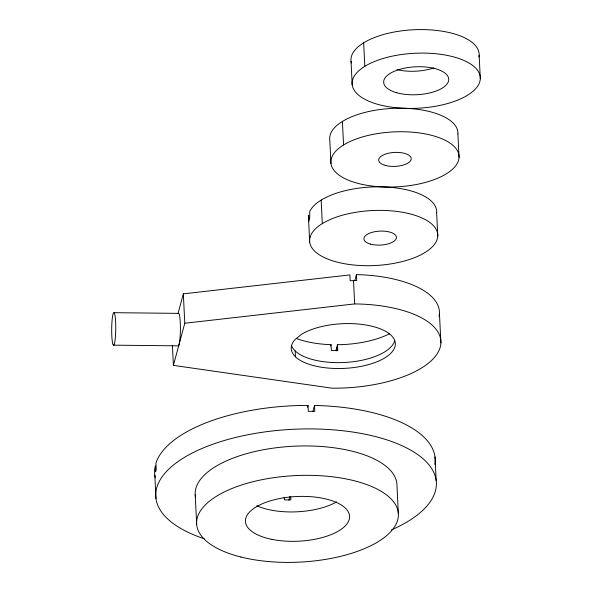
<?xml version="1.0" encoding="UTF-8"?>
<svg xmlns="http://www.w3.org/2000/svg" width="592" height="592" viewBox="0 0 592 592"><rect width="100%" height="100%" fill="white"/><g stroke="black" fill="none" stroke-linecap="round" stroke-linejoin="round"><path stroke-width="0.89" d="M439.027 316.276L439.449 313.545A97.724 41.921 -2.8 0 0 362.674 274.829L356.436 274.629L354.845 280.512M434.794 464.402L435.127 462.774A140.511 60.273 -2.8 0 0 314.507 405.461L312.842 411.603M178.118 313.161L183.335 293.854L349.879 274.91L350.168 280.786L356.724 280.504L356.436 274.629M184.778 323.247L354.66 303.918A97.724 41.921 -2.8 0 1 440.241 347.067A97.724 41.921 -2.8 0 1 331.89 388.174L173.389 365.368L184.778 323.247L183.335 293.854M307.551 407.215L308.025 405.461L300.514 405.476M288.903 500.181L289.851 496.681M330.654 346.046L331.032 344.64L329.285 344.603A65.15 27.942 -2.8 0 1 296.259 338.439M335.975 350.338L337.492 344.707L341.828 344.625A65.15 27.942 -2.8 0 0 389.595 333.755M114.041 312.687A16.287 2.02 -89.4 0 1 115.292 338.143A16.287 2.02 -89.4 0 1 111.821 335.953A16.287 2.02 -89.4 0 1 114.041 312.687L178.688 313.375A16.287 2.02 -89.4 0 1 180.368 330.876A16.287 2.02 -89.4 0 1 178.037 345.846L113.39 345.166M394.701 340.711A52.118 22.355 -2.8 0 1 350.523 362.008A52.118 22.355 -2.8 0 1 295.179 350.938L293.573 349.176A52.118 22.355 -2.8 0 1 291.464 345.462M295.467 356.821L293.861 355.052A52.118 22.355 -2.8 0 1 294.897 339.697L301.543 334.325A52.118 22.355 -2.8 0 1 381.174 329.189A52.118 22.355 -2.8 0 1 371.872 363.606A52.118 22.355 -2.8 0 1 295.467 356.821L295.179 350.938M479.15 55.241L480.304 78.751A64.173 27.528 -2.8 0 1 383.046 105.665A64.173 27.528 -2.8 0 1 385.259 57.861A64.173 27.528 -2.8 0 1 480.304 78.751M457.897 133.873L459.044 157.391A64.173 27.528 -2.8 0 1 361.786 184.297A64.173 27.528 -2.8 0 1 364.006 136.5A64.173 27.528 -2.8 0 1 459.044 157.391M436.637 212.513L437.784 236.023M439.449 313.545L440.892 342.938M435.002 456.861L436.149 480.378M398.349 513.715L396.914 484.323A100.988 43.312 -2.8 0 0 290.465 446.405A100.988 43.312 -2.8 0 0 195.538 497.162M478.935 57.024A64.173 27.528 -2.8 0 0 437.806 30.577A64.173 27.528 -2.8 0 0 363.673 42.816L364.82 66.326M351.049 61.39L352.196 84.908M353.513 280.401L354.66 303.918M342.413 121.449L343.567 144.966M330.943 163.54L329.788 140.03A64.195 27.535 -2.8 0 1 392.6 108.373A64.195 27.535 -2.8 0 1 457.934 133.873M337.492 344.707L337.78 350.59L335.812 350.627L331.32 350.523L331.032 344.64M336.737 347.526L336.9 350.886M321.16 200.089L322.307 223.606M309.683 242.18L308.536 218.663A64.202 27.543 -2.8 0 1 308.454 216.265L308.632 215.236L308.92 221.112L309.668 218.337L309.764 211.433A64.202 27.543 -2.8 0 1 379.746 186.835A64.202 27.543 -2.8 0 1 436.696 212.506M314.507 405.453L314.796 411.336L308.306 411.344L308.025 405.461M290.679 496.57L290.842 499.929L284.382 499.848L284.264 497.324M195.205 494.623L196.648 524.016M172.398 345.166L173.389 365.368M154.815 475.058L155.97 498.568M433.714 67.962A32.575 13.971 -2.8 0 1 397.143 69.641M351.374 62.974A64.195 27.535 -2.8 0 1 363.666 42.816M155.289 477.566A140.467 60.251 -2.8 0 1 154.69 469.145L155.363 465.889L155.652 471.772L156.236 468.96L155.948 463.085A140.467 60.251 -2.8 0 1 300.47 405.476M336.633 501.883A52.118 22.355 -2.8 0 1 256.795 505.738M204.366 538.787A140.467 60.251 -2.8 0 1 193.369 452.466A140.467 60.251 -2.8 0 1 395.508 442.957A140.467 60.251 -2.8 0 1 391.245 529.988M310.016 237.362L309.609 239.775A64.173 27.528 -2.8 0 0 400.754 261.93A64.173 27.528 -2.8 0 0 413.482 214.844A64.173 27.528 -2.8 0 0 310.911 234.943L310.016 237.362M396.751 92.752A32.575 13.971 -2.8 0 0 448.521 81.097A32.575 13.971 -2.8 0 0 403.33 68.428A32.575 13.971 -2.8 0 0 396.751 92.752M385.222 165.39A16.287 6.986 -2.8 0 0 411.107 159.566A16.287 6.986 -2.8 0 0 388.507 153.232A16.287 6.986 -2.8 0 0 385.222 165.39M370.429 244.096A16.287 6.986 -2.8 0 0 396.314 238.273A16.287 6.986 -2.8 0 0 373.715 231.938A16.287 6.986 -2.8 0 0 370.429 244.096M240.892 557.013A100.988 43.312 -2.8 0 0 398.12 517.978A100.988 43.312 -2.8 0 0 253.48 481.607A100.988 43.312 -2.8 0 0 240.892 557.013M271.906 539.371A52.118 22.355 -2.8 0 0 349.569 516.572A52.118 22.355 -2.8 0 0 271.025 500.647A52.118 22.355 -2.8 0 0 271.906 539.371"/></g></svg>
